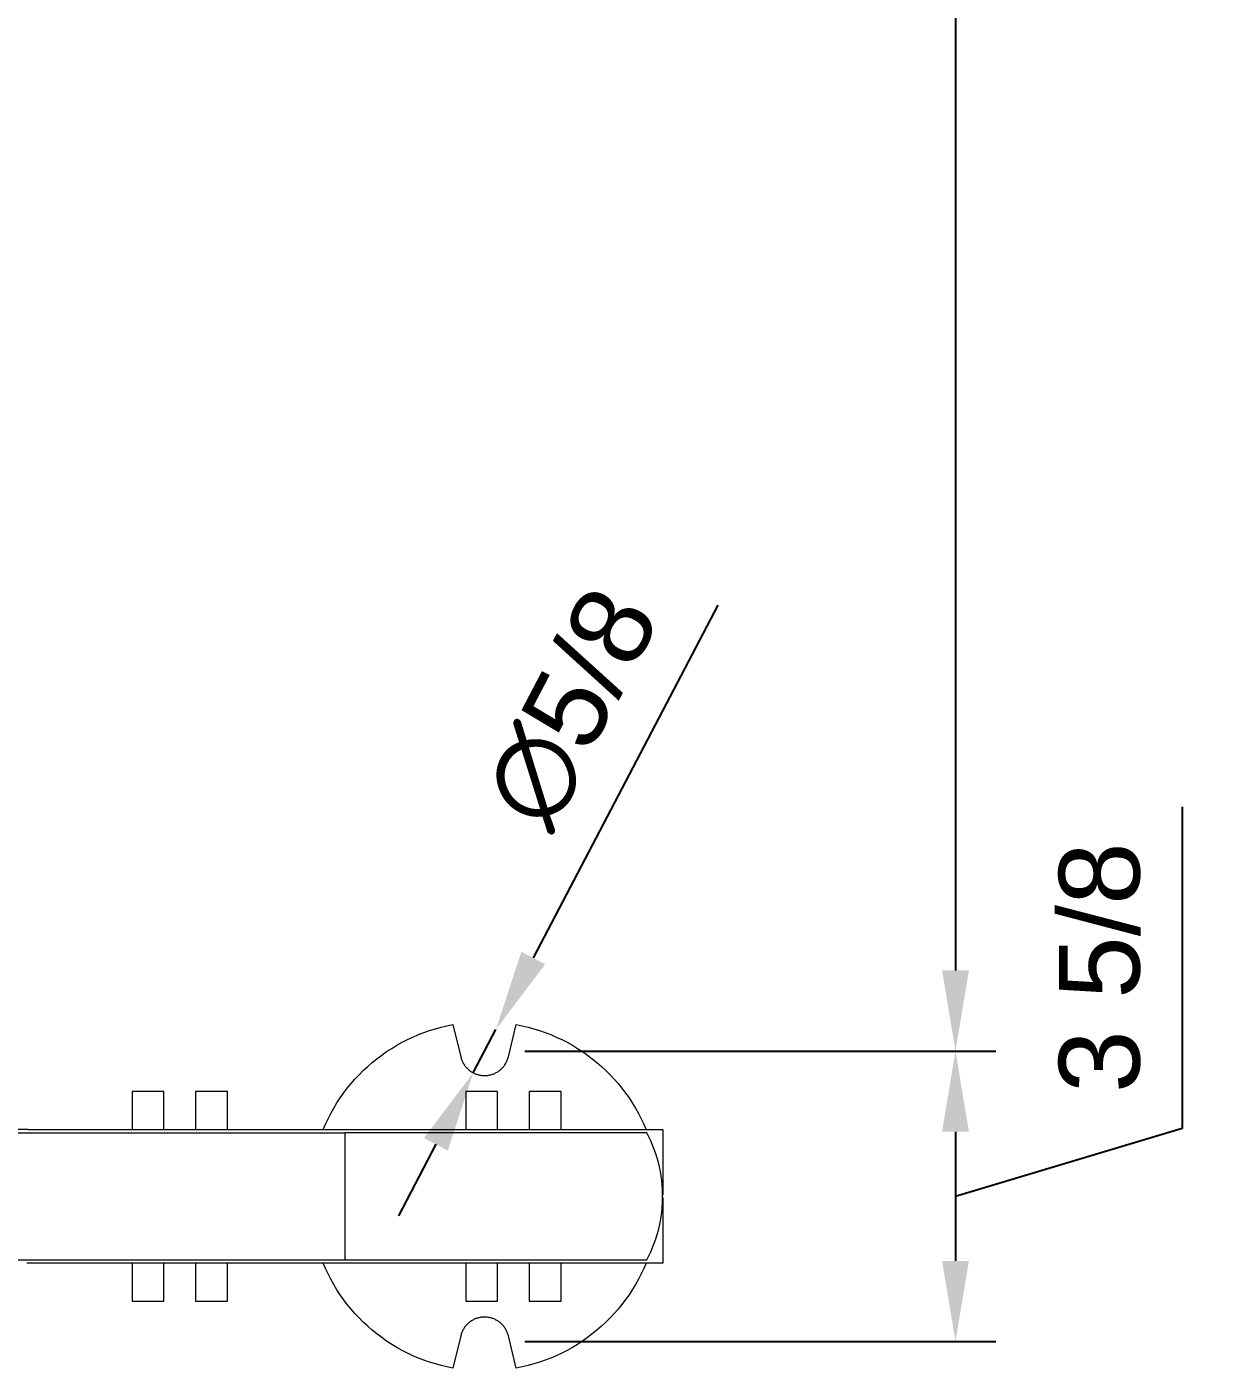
# Model space of a CAD drawing. Header units: inches. Extents: x -1 to 175, y 3 to 130.
# Drawn here: x 68.4 to 83.18, y 7.26 to 23.88 of the extents above; entities that cross this region are included whole.
import ezdxf

# ---------------------------------------------------------------- set-up
doc = ezdxf.new("R2010")
doc.units = ezdxf.units.IN
doc.header["$PDSIZE"] = -1
doc.layers.add('ZANO_R', color=7, linetype='Continuous', lineweight=0)
doc.layers.add('ZANO_W', color=1, linetype='Continuous', lineweight=0)
doc.styles.get("Standard").update_dxf_attribs({"font": 'ARIALUNI.TTF'})
doc.dimstyles.new('amerykanie', dxfattribs={"dimtxt": 50, "dimasz": 50, "dimexe": 0.5, "dimexo": 0.5, "dimgap": 1, "dimtad": 1, "dimdec": 0, "dimzin": 0, "dimlunit": 5, "dimtxsty": 'Standard', "dimcen": 0.09, "dimclrd": 1, "dimclre": 1, "dimclrt": 1, "dimazin": 0, "dimtfac": 1, "dimtdec": 0, "dimtmove": 0, "dimatfit": 3, "dimfxl": 1, "dimtzin": 0, "dimarcsym": 1})

# ---------------------------------------------------------------- blocks, each defined once
blk = doc.blocks.new('*D365')
at = {"layer": 'Defpoints', "color": 0}
for p in [(74.068, 64.99), (74.068, 11.187), (79.902, 11.187)]:
    blk.add_point(p, dxfattribs=at)
at = {"layer": 'ZANO_W', "color": 1, "lineweight": -2}
for p, q in [((74.568, 64.99), (80.402, 64.99)), ((79.902, 63.99), (79.902, 12.187)), ((74.568, 11.187), (80.402, 11.187))]:
    blk.add_line(p, q, dxfattribs=at)
at = {"layer": 'ZANO_W', "color": 1}
for points in [[(80.069, 63.99), (79.736, 63.99), (79.902, 64.99)], [(79.736, 12.187), (80.069, 12.187), (79.902, 11.187)]]:
    blk.add_solid(points, dxfattribs=at)
at = {"layer": 'ZANO_W', "color": 1, "insert": (78.883, 38.088), "char_height": 1, "attachment_point": 5, "rotation": 90}
blk.add_mtext('53 13/16', dxfattribs=at)
blk = doc.blocks.new('*D366')
at = {"layer": 'Defpoints', "color": 0}
for p in [(74.068, 11.187), (74.068, 7.588), (79.902, 7.588)]:
    blk.add_point(p, dxfattribs=at)
at = {"layer": 'ZANO_W', "color": 1, "lineweight": -2}
for p, q in [((82.71, 14.215), (82.71, 10.23)), ((74.568, 11.187), (80.402, 11.187)), ((82.71, 10.23), (79.902, 9.387)), ((79.902, 10.187), (79.902, 8.588)), ((74.568, 7.588), (80.402, 7.588))]:
    blk.add_line(p, q, dxfattribs=at)
at = {"layer": 'ZANO_W', "color": 1}
for points in [[(80.069, 10.187), (79.736, 10.187), (79.902, 11.187)], [(79.736, 8.588), (80.069, 8.588), (79.902, 7.588)]]:
    blk.add_solid(points, dxfattribs=at)
at = {"layer": 'ZANO_W', "color": 1, "insert": (81.691, 12.222), "char_height": 1, "attachment_point": 5, "rotation": 90}
blk.add_mtext('3 5/8', dxfattribs=at)
blk = doc.blocks.new('*D372')
at = {"layer": 'Defpoints', "color": 0}
for p in [(74.208, 11.455), (73.927, 10.918)]:
    blk.add_point(p, dxfattribs=at)
at = {"layer": 'ZANO_R', "color": 1, "lineweight": -2}
for p, q in [((76.957, 16.715), (74.671, 12.342)), ((73.927, 10.918), (74.208, 11.455)), ((73.464, 10.032), (73.001, 9.146))]:
    blk.add_line(p, q, dxfattribs=at)
at = {"layer": 'ZANO_R', "color": 1}
for points in [[(74.524, 12.419), (74.819, 12.264), (74.208, 11.455)], [(73.612, 9.955), (73.316, 10.109), (73.927, 10.918)]]:
    blk.add_solid(points, dxfattribs=at)
at = {"layer": 'ZANO_R', "color": 1, "insert": (75.143, 15.444), "char_height": 1, "attachment_point": 5, "rotation": 62.4054}
blk.add_mtext('∅5/8', dxfattribs=at)

msp = doc.modelspace()

# ---------------------------------------------------------------- linework, layer by layer
at = {"layer": 'ZANO_R'}
for p, q in [((73.45777, 11.46518), (73.52951, 11.48491)), ((73.52951, 11.48491), (73.60189, 11.50216)), ((73.60189, 11.50216), (73.67482, 11.51692)), ((73.67482, 11.51692), (73.77325, 11.11467)), ((74.36218, 11.11467), (74.46061, 11.51692)), ((74.46061, 11.51692), (74.53354, 11.50216)), ((74.53354, 11.50216), (74.60592, 11.48491)), ((74.60592, 11.48491), (74.67766, 11.46518)), ((73.04533, 11.2963), (73.11151, 11.3303)), ((73.11151, 11.3303), (73.17883, 11.362)), ((73.17883, 11.362), (73.24719, 11.39138)), ((73.24719, 11.39138), (73.31652, 11.41839)), ((73.31652, 11.41839), (73.38674, 11.443)), ((73.38674, 11.443), (73.45777, 11.46518)), ((74.67766, 11.46518), (74.74869, 11.443)), ((74.74869, 11.443), (74.81891, 11.41839)), ((74.81891, 11.41839), (74.88824, 11.39138)), ((74.88824, 11.39138), (74.95661, 11.362)), ((74.95661, 11.362), (75.02392, 11.3303)), ((75.02392, 11.3303), (75.09011, 11.2963)), ((72.73402, 11.09338), (72.79342, 11.1382)), ((72.79342, 11.1382), (72.85432, 11.18095)), ((72.85432, 11.18095), (72.91665, 11.22158)), ((72.91665, 11.22158), (72.98035, 11.26004)), ((72.98035, 11.26004), (73.04533, 11.2963)), ((75.09011, 11.2963), (75.15508, 11.26004)), ((75.15508, 11.26004), (75.21878, 11.22158)), ((75.21878, 11.22158), (75.28111, 11.18095)), ((75.28111, 11.18095), (75.34202, 11.1382)), ((75.34202, 11.1382), (75.40141, 11.09338)), ((72.56555, 10.94707), (72.62002, 10.99776)), ((72.62002, 10.99776), (72.6762, 11.04655)), ((72.6762, 11.04655), (72.73402, 11.09338)), ((73.77325, 11.11467), (73.77592, 11.10453)), ((73.77592, 11.10453), (73.77894, 11.0945)), ((73.77894, 11.0945), (73.7823, 11.08457)), ((73.7823, 11.08457), (73.786, 11.07477)), ((73.786, 11.07477), (73.79003, 11.0651)), ((73.79003, 11.0651), (73.7944, 11.05558)), ((73.7944, 11.05558), (73.7991, 11.04621)), ((73.7991, 11.04621), (73.80411, 11.03701)), ((73.80411, 11.03701), (73.80945, 11.02799)), ((73.80945, 11.02799), (73.81509, 11.01916)), ((73.81509, 11.01916), (73.82103, 11.01053)), ((73.82103, 11.01053), (73.82726, 11.00211)), ((73.82726, 11.00211), (73.83379, 10.99391)), ((73.83379, 10.99391), (73.84059, 10.98594)), ((73.84059, 10.98594), (73.84767, 10.97821)), ((73.84767, 10.97821), (73.855, 10.97073)), ((74.28043, 10.97073), (74.28777, 10.97821)), ((74.28777, 10.97821), (74.29484, 10.98594)), ((74.29484, 10.98594), (74.30164, 10.99391)), ((74.30164, 10.99391), (74.30817, 11.00211)), ((74.30817, 11.00211), (74.3144, 11.01053)), ((74.3144, 11.01053), (74.32035, 11.01916)), ((74.32035, 11.01916), (74.32599, 11.02799)), ((74.32599, 11.02799), (74.33132, 11.03701)), ((74.33132, 11.03701), (74.33633, 11.04621)), ((74.33633, 11.04621), (74.34103, 11.05558)), ((74.34103, 11.05558), (74.3454, 11.0651)), ((74.3454, 11.0651), (74.34944, 11.07477)), ((74.34944, 11.07477), (74.35314, 11.08457)), ((74.35314, 11.08457), (74.3565, 11.0945)), ((74.3565, 11.0945), (74.35951, 11.10453)), ((74.35951, 11.10453), (74.36218, 11.11467)), ((75.40141, 11.09338), (75.45924, 11.04655)), ((75.45924, 11.04655), (75.51542, 10.99776)), ((75.51542, 10.99776), (75.56989, 10.94707)), ((72.41302, 10.7842), (72.46199, 10.84023)), ((72.46199, 10.84023), (72.51285, 10.89454)), ((72.51285, 10.89454), (72.56555, 10.94707)), ((73.855, 10.97073), (73.8626, 10.96351)), ((73.8626, 10.96351), (73.87043, 10.95655)), ((73.87043, 10.95655), (73.8785, 10.94987)), ((73.8785, 10.94987), (73.8868, 10.94347)), ((73.8868, 10.94347), (73.89532, 10.93737)), ((73.89532, 10.93737), (73.90404, 10.93156)), ((73.90404, 10.93156), (73.91295, 10.92605)), ((73.91295, 10.92605), (73.92206, 10.92086)), ((73.92206, 10.92086), (73.93133, 10.91599)), ((73.93133, 10.91599), (73.94077, 10.91143)), ((73.94077, 10.91143), (73.95036, 10.90721)), ((73.95036, 10.90721), (73.96009, 10.90332)), ((73.96009, 10.90332), (73.96995, 10.89977)), ((73.96995, 10.89977), (73.97992, 10.89656)), ((73.97992, 10.89656), (73.99, 10.8937)), ((73.99, 10.8937), (74.00018, 10.89119)), ((74.00018, 10.89119), (74.01043, 10.88904)), ((74.01043, 10.88904), (74.02075, 10.88723)), ((74.02075, 10.88723), (74.03113, 10.88579)), ((74.03113, 10.88579), (74.04155, 10.8847)), ((74.04155, 10.8847), (74.052, 10.88398)), ((74.052, 10.88398), (74.06248, 10.88362)), ((74.06248, 10.88362), (74.07296, 10.88362)), ((74.07296, 10.88362), (74.08343, 10.88398)), ((74.08343, 10.88398), (74.09388, 10.8847)), ((74.09388, 10.8847), (74.1043, 10.88579)), ((74.1043, 10.88579), (74.11468, 10.88723)), ((74.11468, 10.88723), (74.125, 10.88904)), ((74.125, 10.88904), (74.13526, 10.89119)), ((74.13526, 10.89119), (74.14543, 10.8937)), ((74.14543, 10.8937), (74.15551, 10.89656)), ((74.15551, 10.89656), (74.16549, 10.89977)), ((74.16549, 10.89977), (74.17534, 10.90332)), ((74.17534, 10.90332), (74.18507, 10.90721)), ((74.18507, 10.90721), (74.19466, 10.91143)), ((74.19466, 10.91143), (74.2041, 10.91599)), ((74.2041, 10.91599), (74.21338, 10.92086)), ((74.21338, 10.92086), (74.22248, 10.92605)), ((74.22248, 10.92605), (74.23139, 10.93156)), ((74.23139, 10.93156), (74.24011, 10.93737)), ((74.24011, 10.93737), (74.24863, 10.94347)), ((74.24863, 10.94347), (74.25693, 10.94987)), ((74.25693, 10.94987), (74.265, 10.95655)), ((74.265, 10.95655), (74.27284, 10.96351)), ((74.27284, 10.96351), (74.28043, 10.97073)), ((75.56989, 10.94707), (75.62258, 10.89454)), ((75.62258, 10.89454), (75.67344, 10.84023)), ((75.67344, 10.84023), (75.72241, 10.7842)), ((69.70056, 10.68672), (69.70056, 10.21428)), ((70.09426, 10.68672), (69.70061, 10.68672)), ((70.09426, 10.21428), (70.09426, 10.68672)), ((70.48796, 10.68672), (70.48796, 10.21428)), ((70.88166, 10.68672), (70.48801, 10.68672)), ((70.88166, 10.21428), (70.88166, 10.68672)), ((70.88166, 10.21428), (70.88166, 10.68672)), ((72.27807, 10.6065), (72.32101, 10.66727)), ((72.32101, 10.66727), (72.36601, 10.72652)), ((72.36601, 10.72652), (72.41302, 10.7842)), ((73.83441, 10.68672), (73.83441, 10.21428)), ((74.22811, 10.68672), (73.83446, 10.68672)), ((74.22811, 10.21428), (74.22811, 10.68672)), ((74.62181, 10.68672), (74.62181, 10.21428)), ((75.01551, 10.68672), (74.62186, 10.68672)), ((75.01551, 10.21428), (75.01551, 10.68672)), ((75.72241, 10.7842), (75.76942, 10.72652)), ((75.76942, 10.72652), (75.81442, 10.66727)), ((75.81442, 10.66727), (75.85736, 10.6065)), ((72.16213, 10.41585), (72.19859, 10.48072)), ((72.19859, 10.48072), (72.23725, 10.54429)), ((72.23725, 10.54429), (72.27807, 10.6065)), ((75.85736, 10.6065), (75.89818, 10.54429)), ((75.89818, 10.54429), (75.93685, 10.48072)), ((75.93685, 10.48072), (75.9733, 10.41585)), ((72.09601, 10.28256), (72.12792, 10.34977)), ((72.12792, 10.34977), (72.16213, 10.41585)), ((75.9733, 10.41585), (76.00751, 10.34977)), ((76.00751, 10.34977), (76.03943, 10.28256)), ((68.40921, 10.21428), (60.58515, 10.21428)), ((65.3407, 10.17491), (72.33748, 10.17491)), ((68.40921, 10.21428), (69.89153, 10.21428)), ((69.89153, 10.21428), (71.01896, 10.21428)), ((71.01896, 10.21428), (72.33748, 10.21428)), ((72.06642, 10.21428), (72.09601, 10.28256)), ((72.33748, 10.21428), (74.03126, 10.21428)), ((76.07758, 10.17491), (72.33748, 10.17491)), ((72.33748, 10.17491), (72.33748, 8.60011)), ((74.03126, 10.21428), (74.81866, 10.21428)), ((74.81866, 10.21428), (76.27448, 10.21428)), ((76.03943, 10.28256), (76.06901, 10.21428)), ((76.10339, 10.12459), (76.07763, 10.17491)), ((76.27448, 10.21428), (76.27448, 9.40059)), ((76.12743, 10.07342), (76.10339, 10.12459)), ((76.14973, 10.02147), (76.12743, 10.07342)), ((76.17027, 9.96879), (76.14973, 10.02147)), ((76.18901, 9.91545), (76.17027, 9.96879)), ((76.20594, 9.86151), (76.18901, 9.91545)), ((76.22103, 9.80703), (76.20594, 9.86151)), ((76.23428, 9.75207), (76.22103, 9.80703)), ((76.24567, 9.69669), (76.23428, 9.75207)), ((76.25517, 9.64096), (76.24567, 9.69669)), ((76.26279, 9.58494), (76.25517, 9.64096)), ((76.26851, 9.52869), (76.26279, 9.58494)), ((76.27233, 9.47228), (76.26851, 9.52869)), ((76.27424, 9.41578), (76.27233, 9.47228)), ((76.27233, 9.30274), (76.27424, 9.35925)), ((76.27424, 9.35925), (76.27424, 9.41578)), ((76.27448, 9.37444), (76.27448, 8.56074)), ((76.25517, 9.13407), (76.26279, 9.19009)), ((76.26279, 9.19009), (76.26851, 9.24633)), ((76.26851, 9.24633), (76.27233, 9.30274)), ((76.22103, 8.968), (76.23428, 9.02296)), ((76.23428, 9.02296), (76.24567, 9.07834)), ((76.24567, 9.07834), (76.25517, 9.13407)), ((76.17027, 8.80624), (76.18901, 8.85957)), ((76.18901, 8.85957), (76.20594, 8.91352)), ((76.20594, 8.91352), (76.22103, 8.968)), ((76.07763, 8.60011), (76.10339, 8.65044)), ((76.10339, 8.65044), (76.12743, 8.70161)), ((76.12743, 8.70161), (76.14973, 8.75356)), ((76.14973, 8.75356), (76.17027, 8.80624)), ((65.3407, 8.60011), (72.33748, 8.60011)), ((69.89153, 8.56074), (68.39632, 8.56074)), ((69.70056, 8.56074), (69.70056, 8.0883)), ((71.01896, 8.56074), (69.89153, 8.56074)), ((70.09426, 8.0883), (70.09426, 8.56074)), ((70.48796, 8.56074), (70.48796, 8.0883)), ((70.88166, 8.0883), (70.88166, 8.56074)), ((72.33748, 8.56074), (71.01896, 8.56074)), ((72.09601, 8.49247), (72.06642, 8.56074)), ((72.12792, 8.42526), (72.09601, 8.49247)), ((72.33748, 8.60011), (76.07758, 8.60011)), ((74.03126, 8.56074), (72.33748, 8.56074)), ((73.83441, 8.56074), (73.83441, 8.0883)), ((74.81866, 8.56074), (74.03126, 8.56074)), ((74.22811, 8.0883), (74.22811, 8.56074)), ((74.62181, 8.56074), (74.62181, 8.0883)), ((76.27448, 8.56074), (74.81866, 8.56074)), ((75.01551, 8.0883), (75.01551, 8.56074)), ((76.03943, 8.49247), (76.00751, 8.42526)), ((76.06901, 8.56074), (76.03943, 8.49247)), ((72.16213, 8.35918), (72.12792, 8.42526)), ((72.19859, 8.29431), (72.16213, 8.35918)), ((75.9733, 8.35918), (75.93685, 8.29431)), ((76.00751, 8.42526), (75.9733, 8.35918)), ((72.23725, 8.23074), (72.19859, 8.29431)), ((72.27807, 8.16853), (72.23725, 8.23074)), ((72.32101, 8.10776), (72.27807, 8.16853)), ((75.85736, 8.16853), (75.81442, 8.10776)), ((75.89818, 8.23074), (75.85736, 8.16853)), ((75.93685, 8.29431), (75.89818, 8.23074)), ((69.70056, 8.0883), (70.09421, 8.0883)), ((70.48796, 8.0883), (70.88161, 8.0883)), ((72.36601, 8.0485), (72.32101, 8.10776)), ((72.41302, 7.99083), (72.36601, 8.0485)), ((72.46199, 7.9348), (72.41302, 7.99083)), ((73.83441, 8.0883), (74.22806, 8.0883)), ((74.62181, 8.0883), (75.01546, 8.0883)), ((75.72241, 7.99083), (75.67344, 7.9348)), ((75.76942, 8.0485), (75.72241, 7.99083)), ((75.81442, 8.10776), (75.76942, 8.0485)), ((72.51285, 7.88049), (72.46199, 7.9348)), ((72.56555, 7.82795), (72.51285, 7.88049)), ((72.62002, 7.77726), (72.56555, 7.82795)), ((73.87043, 7.81847), (73.8626, 7.81152)), ((73.8785, 7.82515), (73.87043, 7.81847)), ((73.8868, 7.83155), (73.8785, 7.82515)), ((73.89532, 7.83766), (73.8868, 7.83155)), ((73.90404, 7.84347), (73.89532, 7.83766)), ((73.91295, 7.84897), (73.90404, 7.84347)), ((73.92206, 7.85417), (73.91295, 7.84897)), ((73.93133, 7.85904), (73.92206, 7.85417)), ((73.94077, 7.86359), (73.93133, 7.85904)), ((73.95036, 7.86782), (73.94077, 7.86359)), ((73.96009, 7.8717), (73.95036, 7.86782)), ((73.96995, 7.87525), (73.96009, 7.8717)), ((73.97992, 7.87846), (73.96995, 7.87525)), ((73.99, 7.88132), (73.97992, 7.87846)), ((74.00018, 7.88383), (73.99, 7.88132)), ((74.01043, 7.88599), (74.00018, 7.88383)), ((74.02075, 7.88779), (74.01043, 7.88599)), ((74.03113, 7.88924), (74.02075, 7.88779)), ((74.04155, 7.89032), (74.03113, 7.88924)), ((74.052, 7.89105), (74.04155, 7.89032)), ((74.06248, 7.89141), (74.052, 7.89105)), ((74.07296, 7.89141), (74.06248, 7.89141)), ((74.08343, 7.89105), (74.07296, 7.89141)), ((74.09388, 7.89032), (74.08343, 7.89105)), ((74.1043, 7.88924), (74.09388, 7.89032)), ((74.11468, 7.88779), (74.1043, 7.88924)), ((74.125, 7.88599), (74.11468, 7.88779)), ((74.13526, 7.88383), (74.125, 7.88599)), ((74.14543, 7.88132), (74.13526, 7.88383)), ((74.15551, 7.87846), (74.14543, 7.88132)), ((74.16549, 7.87525), (74.15551, 7.87846)), ((74.17534, 7.8717), (74.16549, 7.87525)), ((74.18507, 7.86782), (74.17534, 7.8717)), ((74.19466, 7.86359), (74.18507, 7.86782)), ((74.2041, 7.85904), (74.19466, 7.86359)), ((74.21338, 7.85417), (74.2041, 7.85904)), ((74.22248, 7.84897), (74.21338, 7.85417)), ((74.23139, 7.84347), (74.22248, 7.84897)), ((74.24011, 7.83766), (74.23139, 7.84347)), ((74.24863, 7.83155), (74.24011, 7.83766)), ((74.25693, 7.82515), (74.24863, 7.83155)), ((74.265, 7.81847), (74.25693, 7.82515)), ((74.27284, 7.81152), (74.265, 7.81847)), ((75.56989, 7.82795), (75.51542, 7.77726)), ((75.62258, 7.88049), (75.56989, 7.82795)), ((75.67344, 7.9348), (75.62258, 7.88049)), ((72.6762, 7.72847), (72.62002, 7.77726)), ((72.73402, 7.68164), (72.6762, 7.72847)), ((72.79342, 7.63683), (72.73402, 7.68164)), ((73.77325, 7.66036), (73.67482, 7.25811)), ((73.77592, 7.67049), (73.77325, 7.66036)), ((73.77894, 7.68053), (73.77592, 7.67049)), ((73.7823, 7.69045), (73.77894, 7.68053)), ((73.786, 7.70026), (73.7823, 7.69045)), ((73.79003, 7.70992), (73.786, 7.70026)), ((73.7944, 7.71945), (73.79003, 7.70992)), ((73.7991, 7.72882), (73.7944, 7.71945)), ((73.80411, 7.73802), (73.7991, 7.72882)), ((73.80945, 7.74704), (73.80411, 7.73802)), ((73.81509, 7.75587), (73.80945, 7.74704)), ((73.82103, 7.7645), (73.81509, 7.75587)), ((73.82726, 7.77292), (73.82103, 7.7645)), ((73.83379, 7.78112), (73.82726, 7.77292)), ((73.84059, 7.78909), (73.83379, 7.78112)), ((73.84767, 7.79682), (73.84059, 7.78909)), ((73.855, 7.8043), (73.84767, 7.79682)), ((73.8626, 7.81152), (73.855, 7.8043)), ((74.28043, 7.8043), (74.27284, 7.81152)), ((74.28777, 7.79682), (74.28043, 7.8043)), ((74.29484, 7.78909), (74.28777, 7.79682)), ((74.30164, 7.78112), (74.29484, 7.78909)), ((74.30817, 7.77292), (74.30164, 7.78112)), ((74.3144, 7.7645), (74.30817, 7.77292)), ((74.32035, 7.75587), (74.3144, 7.7645)), ((74.32599, 7.74704), (74.32035, 7.75587)), ((74.33132, 7.73802), (74.32599, 7.74704)), ((74.33633, 7.72882), (74.33132, 7.73802)), ((74.34103, 7.71945), (74.33633, 7.72882)), ((74.3454, 7.70992), (74.34103, 7.71945)), ((74.34944, 7.70026), (74.3454, 7.70992)), ((74.35314, 7.69045), (74.34944, 7.70026)), ((74.3565, 7.68053), (74.35314, 7.69045)), ((74.35951, 7.67049), (74.3565, 7.68053)), ((74.36218, 7.66036), (74.35951, 7.67049)), ((74.46061, 7.25811), (74.36218, 7.66036)), ((75.40141, 7.68164), (75.34202, 7.63683)), ((75.45924, 7.72847), (75.40141, 7.68164)), ((75.51542, 7.77726), (75.45924, 7.72847)), ((72.85432, 7.59408), (72.79342, 7.63683)), ((72.91665, 7.55345), (72.85432, 7.59408)), ((72.98035, 7.51498), (72.91665, 7.55345)), ((73.04533, 7.47873), (72.98035, 7.51498)), ((75.15508, 7.51498), (75.09011, 7.47873)), ((75.21878, 7.55345), (75.15508, 7.51498)), ((75.28111, 7.59408), (75.21878, 7.55345)), ((75.34202, 7.63683), (75.28111, 7.59408)), ((73.11151, 7.44473), (73.04533, 7.47873)), ((73.17883, 7.41302), (73.11151, 7.44473)), ((73.24719, 7.38365), (73.17883, 7.41302)), ((73.31652, 7.35664), (73.24719, 7.38365)), ((73.38674, 7.33203), (73.31652, 7.35664)), ((73.45777, 7.30985), (73.38674, 7.33203)), ((74.74869, 7.33203), (74.67766, 7.30985)), ((74.81891, 7.35664), (74.74869, 7.33203)), ((74.88824, 7.38365), (74.81891, 7.35664)), ((74.95661, 7.41302), (74.88824, 7.38365)), ((75.02392, 7.44473), (74.95661, 7.41302)), ((75.09011, 7.47873), (75.02392, 7.44473)), ((73.52951, 7.29012), (73.45777, 7.30985)), ((73.60189, 7.27286), (73.52951, 7.29012)), ((73.67482, 7.25811), (73.60189, 7.27286)), ((74.53354, 7.27286), (74.46061, 7.25811)), ((74.60592, 7.29012), (74.53354, 7.27286)), ((74.67766, 7.30985), (74.60592, 7.29012))]:
    msp.add_line(p, q, dxfattribs=at)

# ---------------------------------------------------------------- dimensions: what is measured, and where the dimension line sits
dim = msp.add_diameter_dim_2p(p1=(73.92734, 10.91806), p2=(74.20815, 11.45531), dimstyle='amerykanie', override={"dimtxt": 1, "dimasz": 1, "dimgap": 0.5, "dimdec": 4, "dimaunit": 1, "dimadec": 1, "dimtdec": 4, "dimtmove": 1, "dimfrac": 2}, dxfattribs=at)
dim.commit()
dim.dimension.update_dxf_attribs({"geometry": '*D372', "text_midpoint": (75.14281, 15.44364)})
at = {"layer": 'ZANO_W'}
for base, p1, p2, picture, middle in [((79.90233, 11.18672), (74.06769, 64.98979), (74.06772, 11.18672), '*D365', (78.88323, 38.08826)), ((79.90233, 7.58815), (74.06772, 11.18672), (74.06774, 7.58815), '*D366', (81.69053, 10.72963))]:
    dim = msp.add_linear_dim(base=base, p1=p1, p2=p2, angle=90, dimstyle='amerykanie', override={"dimtxt": 1, "dimasz": 1, "dimgap": 0.5, "dimdec": 4, "dimaunit": 1, "dimadec": 1, "dimtdec": 4, "dimtmove": 1, "dimfrac": 2}, dxfattribs=at)
    dim.commit()
    dim.dimension.update_dxf_attribs({"geometry": picture, "text_midpoint": middle})

doc.saveas('drawing.dxf')
